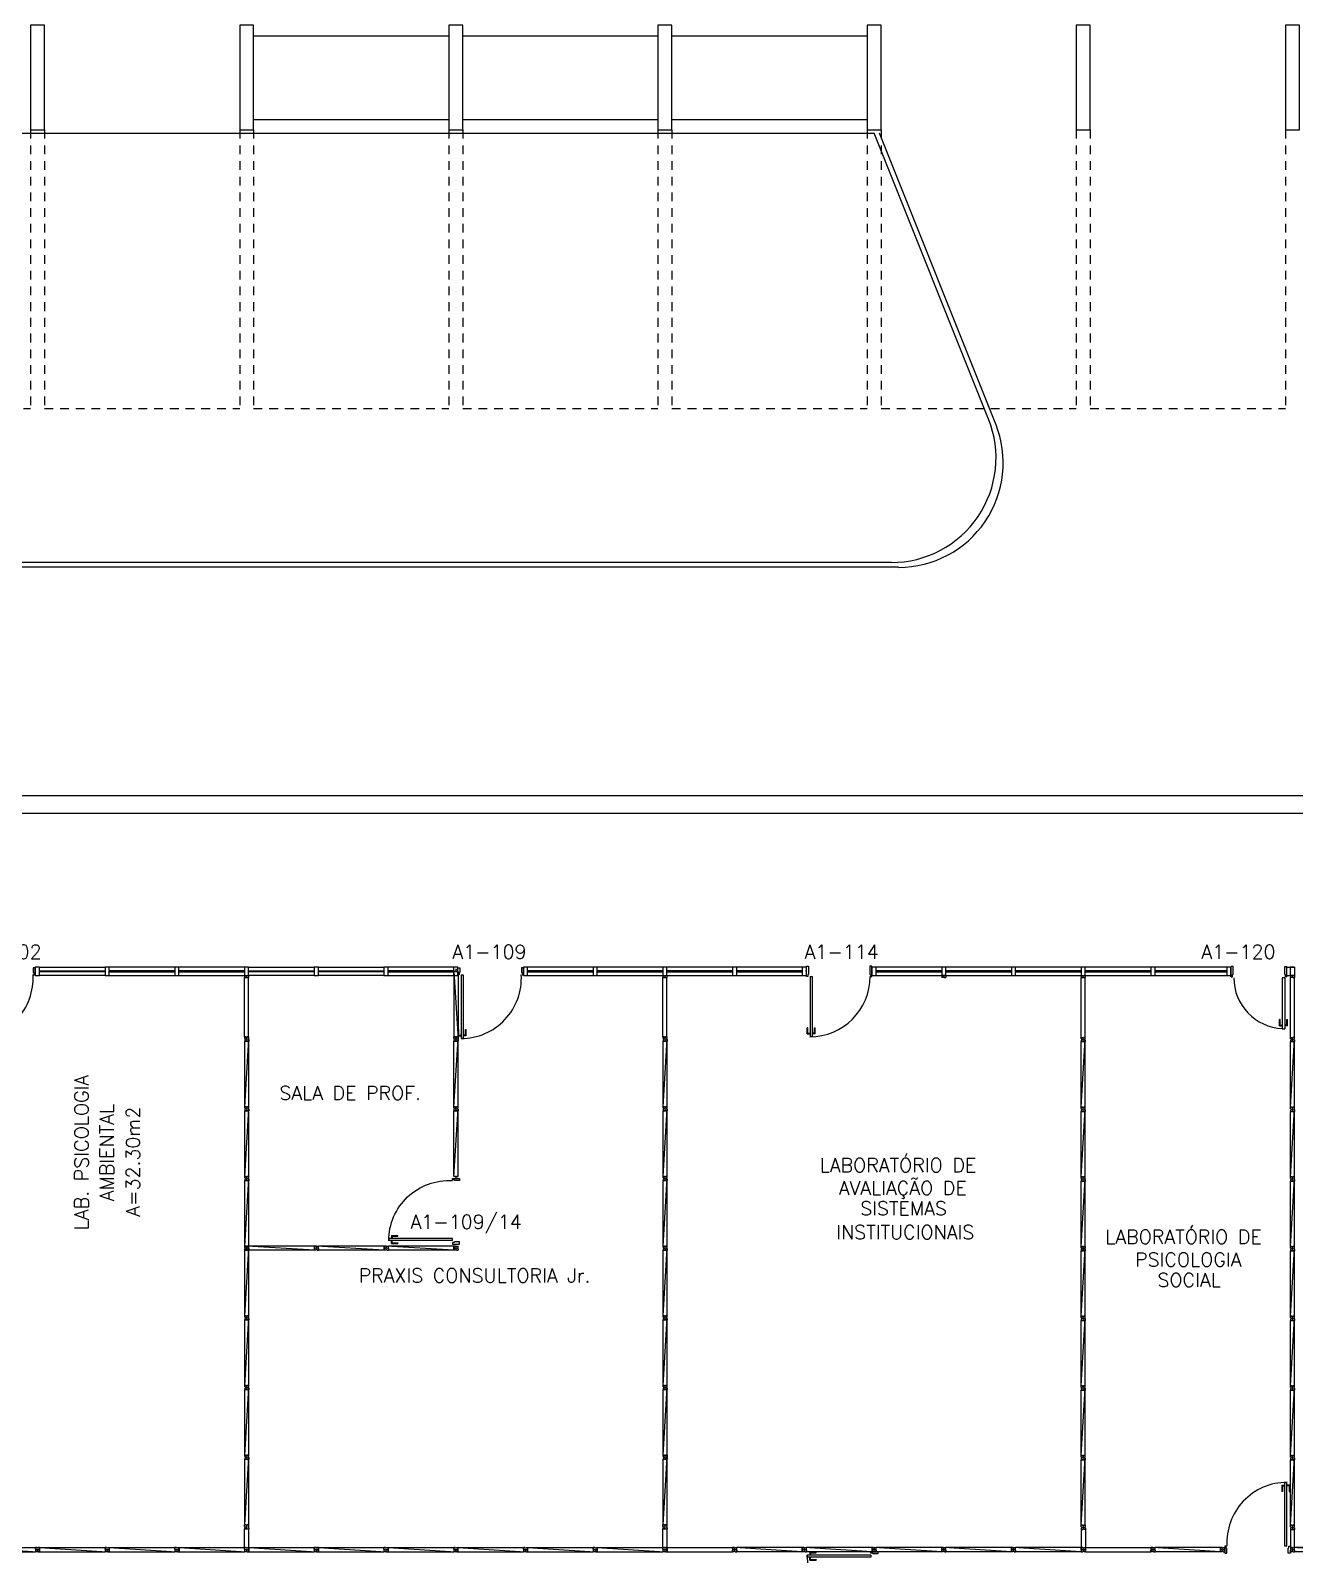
# Model space of a CAD drawing. Header units: millimetres. Extents: x 2641 to 2879, y 1208 to 1302.
# Drawn here: x 2755.93 to 2774.06, y 1228.46 to 1250.32 of the extents above; entities that cross this region are included whole.
import ezdxf
from ezdxf.enums import TextEntityAlignment as Align

# ---------------------------------------------------------------- set-up
doc = ezdxf.new("R2010")
doc.units = ezdxf.units.MM
doc.linetypes.add('HIDDEN2', pattern=[0.1875, 0.125, -0.0625])
for name, color, linetype in [('AREA', 2, 'Continuous'), ('BANC', 2, 'Continuous'), ('DIV', 2, 'Continuous'), ('ESTR', 3, 'Continuous'), ('PISO', 1, 'Continuous'), ('PROJ', 1, 'HIDDEN2'), ('TEXTO', 2, 'Continuous'), ('TEXTO-ENDEREÇO', 2, 'Continuous')]:
    doc.layers.add(name, color=color, linetype=linetype)
doc.styles.add('UNB-100', font='simplex.shx', dxfattribs={"height": 0.2})
doc.styles.add('UNB-100-1', font='simplex.shx', dxfattribs={"height": 0.2})

# ---------------------------------------------------------------- blocks, each defined once
blk = doc.blocks.new('PILAR-SLS')
blk.add_lwpolyline([(0.003, -44.497), (0.203, -44.497), (0.203, -42.997), (0.003, -42.997)], close=True)
blk = doc.blocks.new('DIVMT-SLS')
for p, q in [((-0.03, 0.03), (-0.03, 0.006)), ((-0.008, 0.03), (-0.03, 0.03)), ((-0.0185, 0.006), (-0.03, 0.006)), ((-0.0185, -0.006), (-0.0185, 0.006)), ((-0.008, 0.03), (-0.008, 0.02)), ((-0.008, 0.02), (0.008, 0.02)), ((-0.0051, 0), (0.0051, 0)), ((0.0051, 0), (-0.0051, 0)), ((-0.0051, 0), (0.0051, 0)), ((0.97, -0.03), (0, 0.03)), ((0, -0.0051), (0, 0.0051)), ((0, 0.0051), (0, -0.0051)), ((0.008, 0.03), (0.008, 0.02)), ((0.008, 0.03), (0.03, 0.03)), ((0.0205, 0.006), (0.03, 0.006)), ((0.0205, -0.006), (0.0205, 0.006)), ((0.0205, 0.006), (0.0205, -0.006)), ((0.0205, 0.006), (0.03, 0.006)), ((0.97, 0.03), (0.03, 0.03)), ((0.03, 0.006), (0.03, 0.03)), ((0.03, -0.03), (0.03, 0.03)), ((0.03, -0.005), (0.03, 0.005)), ((0.97, 0.03), (0.97, 0.009)), ((0.97, 0.009), (0.97, 0.027)), ((0.9795, 0.006), (0.97, 0.006)), ((0.97, -0.005), (0.97, 0.005)), ((0.9795, 0.006), (0.9795, -0.006)), ((1.0051, 0), (0.9949, 0)), ((1, 0.0051), (1, -0.0051)), ((-0.0185, -0.006), (-0.03, -0.006)), ((-0.03, -0.03), (-0.03, -0.006)), ((-0.008, -0.03), (-0.03, -0.03)), ((-0.008, -0.03), (-0.008, -0.02)), ((-0.008, -0.02), (0.008, -0.02)), ((0.008, -0.03), (0.008, -0.02)), ((0.008, -0.03), (0.03, -0.03)), ((0.0205, -0.006), (0.03, -0.006)), ((0.0205, -0.006), (0.03, -0.006)), ((0.03, -0.006), (0.03, -0.03)), ((0.97, -0.03), (0.03, -0.03)), ((0.9795, -0.006), (0.97, -0.006)), ((0.97, -0.009), (0.97, -0.027))]:
    blk.add_line(p, q)
blk = doc.blocks.new('MTINI-SLS')
for p, q in [((-0.005, 0), (0.005, 0)), ((0, 0.001), (0, 0.02)), ((0.008, 0.02), (0, 0.02)), ((0, -0.005), (0, 0.005)), ((0, -0.02), (0, 0.001)), ((0.008, 0.03), (0.03, 0.03)), ((0.008, 0.03), (0.008, 0.02)), ((0.02, 0.006), (0.02, -0.006)), ((0.02, 0.006), (0.03, 0.006)), ((0.02, -0.004), (0.02, 0.004)), ((0.023, 0.006), (0.03, 0.006)), ((0.03, 0.006), (0.03, 0.03)), ((0, -0.02), (0.008, -0.02)), ((0.008, -0.03), (0.008, -0.02)), ((0.008, -0.03), (0.03, -0.03)), ((0.02, -0.006), (0.03, -0.006)), ((0.023, -0.006), (0.03, -0.006)), ((0.03, -0.006), (0.03, -0.03))]:
    blk.add_line(p, q)
blk = doc.blocks.new('PDV2D-SLS')
at = {"layer": 'DIV'}
for p, q in [((0.03, 0.05), (0.06, 0.05)), ((0.03, 0.035), (0.03, 0.05)), ((0.03, -0.035), (0.03, 0.035)), ((0.06, 0.05), (0.06, -0.02)), ((0.941, 0.05), (0.941, -0.02)), ((0.971, 0.05), (0.941, 0.05)), ((0.971, 0.035), (0.971, 0.05)), ((0.971, -0.035), (0.971, 0.035)), ((0.03, -0.05), (0.03, -0.035)), ((0.05, -0.05), (0.03, -0.05)), ((0.05, -0.02), (0.06, -0.02)), ((0.05, -0.02), (0.05, -0.05)), ((0.079, -0.05), (0.109, -0.05)), ((0.079, -0.05), (0.079, -0.965)), ((0.109, -0.05), (0.109, -0.965)), ((0.951, -0.02), (0.941, -0.02)), ((0.951, -0.02), (0.951, -0.05)), ((0.951, -0.05), (0.971, -0.05)), ((0.971, -0.05), (0.971, -0.035)), ((0.036, -0.925), (0.036, -0.835)), ((0.046, -0.835), (0.036, -0.835)), ((0.046, -0.915), (0.046, -0.835)), ((0.141, -0.915), (0.141, -0.835)), ((0.141, -0.835), (0.151, -0.835)), ((0.151, -0.925), (0.151, -0.835)), ((0.036, -0.925), (0.076, -0.925)), ((0.046, -0.915), (0.076, -0.915)), ((0.109, -0.965), (0.079, -0.965)), ((0.141, -0.915), (0.111, -0.915)), ((0.151, -0.925), (0.111, -0.925))]:
    blk.add_line(p, q, dxfattribs=at)
blk.add_arc((0.076, -0.1), 0.865, 270, 3.3214, dxfattribs=at)
blk = doc.blocks.new('MTT-SLS')
for p, q in [((-0.008, 0.03), (-0.03, 0.03)), ((-0.03, 0.03), (-0.03, 0.006)), ((-0.0185, 0.006), (-0.03, 0.006)), ((-0.0185, -0.006), (-0.0185, 0.006)), ((-0.008, 0.03), (-0.008, 0.02)), ((-0.008, 0.02), (0.008, 0.02)), ((-0.0051, 0), (0.0051, 0)), ((0, -0.0051), (0, 0.0051)), ((0.008, 0.03), (0.03, 0.03)), ((0.008, 0.03), (0.008, 0.02)), ((0.0205, -0.006), (0.0205, 0.006)), ((0.0205, 0.006), (0.03, 0.006)), ((0.03, 0.006), (0.03, 0.03)), ((-0.03, -0.03), (-0.03, -0.006)), ((-0.0185, -0.006), (-0.03, -0.006)), ((-0.008, -0.03), (-0.03, -0.03)), ((-0.008, -0.02), (0.008, -0.02)), ((-0.008, -0.03), (-0.008, -0.02)), ((0.008, -0.03), (0.008, -0.02)), ((0.008, -0.03), (0.03, -0.03)), ((0.0205, -0.006), (0.03, -0.006)), ((0.03, -0.006), (0.03, -0.03))]:
    blk.add_line(p, q)
blk = doc.blocks.new('DIV-SLS')
for p, q in [((-0.0051, 0), (0.0051, 0)), ((0, -0.0051), (0, 0.0051)), ((0.0205, 0.006), (0.03, 0.006)), ((0.0205, -0.006), (0.0205, 0.006)), ((0.03, 0.03), (0.97, 0.03)), ((0.03, 0.03), (0.03, -0.03)), ((0.03, 0.009), (0.03, 0.027)), ((0.03, 0.005), (0.03, -0.005)), ((0.97, 0.03), (0.97, -0.03)), ((0.9795, 0.006), (0.97, 0.006)), ((0.97, 0.005), (0.97, -0.005)), ((0.9795, -0.006), (0.9795, 0.006)), ((1.0051, 0), (0.9949, 0)), ((0.9949, 0), (1.0051, 0)), ((1, -0.0051), (1, 0.0051)), ((0.0205, -0.006), (0.03, -0.006)), ((0.03, -0.03), (0.03, -0.009)), ((0.03, -0.009), (0.03, -0.027)), ((0.03, -0.03), (0.97, -0.03)), ((0.9795, -0.006), (0.97, -0.006))]:
    blk.add_line(p, q)
blk = doc.blocks.new('PDV1D-SLS')
at = {"layer": 'DIV'}
for p, q in [((0, 0), (-0.012, 0)), ((0, 0.06), (0, 0.075)), ((0, 0.075), (0.03, 0.075)), ((0, -0.06), (0, 0.06)), ((0.03, 0.075), (0.03, -0.045)), ((0.91, 0.075), (0.91, -0.045)), ((0.94, 0.075), (0.91, 0.075)), ((0.94, 0.06), (0.94, 0.075)), ((0.94, -0.06), (0.94, 0.06)), ((0, -0.075), (0, -0.06)), ((0.02, -0.075), (0, -0.075)), ((0.02, -0.045), (0.03, -0.045)), ((0.02, -0.045), (0.02, -0.075)), ((0.052, -0.075), (0.052, -0.94)), ((0.052, -0.075), (0.082, -0.075)), ((0.082, -0.075), (0.082, -0.94)), ((0.92, -0.045), (0.91, -0.045)), ((0.92, -0.045), (0.92, -0.075)), ((0.92, -0.075), (0.94, -0.075)), ((0.94, -0.075), (0.94, -0.06)), ((0.019, -0.81), (0.009, -0.81)), ((0.009, -0.9), (0.009, -0.81)), ((0.019, -0.89), (0.019, -0.81)), ((0.114, -0.81), (0.124, -0.81)), ((0.114, -0.89), (0.114, -0.81)), ((0.124, -0.9), (0.124, -0.81)), ((0.009, -0.9), (0.049, -0.9)), ((0.019, -0.89), (0.049, -0.89)), ((0.082, -0.94), (0.052, -0.94)), ((0.114, -0.89), (0.084, -0.89)), ((0.124, -0.9), (0.084, -0.9))]:
    blk.add_line(p, q, dxfattribs=at)
blk.add_arc((0.048, -0.075), 0.865, 270, 0, dxfattribs=at)
blk = doc.blocks.new('A$C176C1979')
at = {"layer": 'DIV'}
for p, q in [((0, 0.038), (0, 0.06)), ((0.024, 0.06), (0, 0.06)), ((0, 0.038), (0.01, 0.038)), ((0, 0.022), (0, 0)), ((0, 0.022), (0.01, 0.022)), ((0, 0), (0.024, 0)), ((0.01, 0.022), (0.01, 0.038)), ((0.024, 0.051), (0.024, 0.06)), ((0.024, 0.051), (0.024, 0.06)), ((0.024, 0.051), (0.036, 0.051)), ((0.036, 0.051), (0.024, 0.051)), ((0.036, 0.012), (0.024, 0.012)), ((0.024, 0.012), (0.024, 0)), ((0.025, 0.03), (0.035, 0.03)), ((0.035, 0.03), (0.025, 0.03)), ((0.03, 0.025), (0.03, 0.035)), ((0.03, 0.035), (0.03, 0.025)), ((0.03, 0.025), (0.03, 0.035)), ((0.036, 0.051), (0.036, 0.06)), ((0.036, 0.051), (0.036, 0.06)), ((0.036, 0.06), (0.06, 0.06)), ((0.036, 0.012), (0.036, 0)), ((0.06, 0), (0.036, 0)), ((0.05, 0.022), (0.05, 0.038)), ((0.06, 0.038), (0.05, 0.038)), ((0.06, 0.022), (0.05, 0.022)), ((0.06, 0.038), (0.06, 0.06)), ((0.06, 0.022), (0.06, 0))]:
    blk.add_line(p, q, dxfattribs=at)
blk = doc.blocks.new('A$C48FB02A6')
at = {"layer": 'DIV'}
for p, q in [((0, 0.038), (0, 0.06)), ((0.024, 0.06), (0, 0.06)), ((0, 0.038), (0.01, 0.038)), ((0, 0.022), (0, 0)), ((0, 0.022), (0.01, 0.022)), ((0, 0), (0.024, 0)), ((0.01, 0.022), (0.01, 0.038)), ((0.024, 0.051), (0.024, 0.06)), ((0.024, 0.051), (0.024, 0.06)), ((0.024, 0.051), (0.036, 0.051)), ((0.036, 0.051), (0.024, 0.051)), ((0.036, 0.012), (0.024, 0.012)), ((0.024, 0.012), (0.024, 0)), ((0.025, 0.03), (0.035, 0.03)), ((0.035, 0.03), (0.025, 0.03)), ((0.03, 0.025), (0.03, 0.035)), ((0.03, 0.035), (0.03, 0.025)), ((0.03, 0.025), (0.03, 0.035)), ((0.036, 0.051), (0.036, 0.06)), ((0.036, 0.051), (0.036, 0.06)), ((0.036, 0.06), (0.06, 0.06)), ((0.036, 0.012), (0.036, 0)), ((0.06, 0), (0.036, 0)), ((0.05, 0.022), (0.05, 0.038)), ((0.06, 0.038), (0.05, 0.038)), ((0.06, 0.022), (0.05, 0.022)), ((0.06, 0.038), (0.06, 0.06)), ((0.06, 0.022), (0.06, 0))]:
    blk.add_line(p, q, dxfattribs=at)
blk = doc.blocks.new('PE80-SLS')
for p, q in [((0.075, 0), (-0.075, 0)), ((-0.075, -0.03), (-0.075, 0)), ((0.075, 0), (0.075, -0.02)), ((0.777, 0.01), (0.687, 0.01)), ((0.687, 0), (0.687, 0.01)), ((0.777, 0.01), (0.777, -0.03)), ((0.04, -0.03), (-0.075, -0.03)), ((0.075, -0.02), (0.04, -0.02)), ((0.04, -0.03), (0.04, -0.02)), ((0.085, -0.03), (0.817, -0.03)), ((0.085, -0.03), (0.085, -0.065)), ((0.085, -0.065), (0.817, -0.065)), ((0.767, 0), (0.687, 0)), ((0.767, -0.095), (0.687, -0.095)), ((0.687, -0.095), (0.687, -0.105)), ((0.777, -0.105), (0.687, -0.105)), ((0.767, 0), (0.767, -0.03)), ((0.767, -0.095), (0.767, -0.065)), ((0.777, -0.105), (0.777, -0.065)), ((0.817, -0.065), (0.817, -0.03)), ((0.04, -0.771), (-0.075, -0.771)), ((-0.075, -0.771), (-0.075, -0.801)), ((0.075, -0.801), (-0.075, -0.801)), ((0.075, -0.802), (-0.075, -0.802)), ((0.04, -0.771), (0.04, -0.781)), ((0.075, -0.781), (0.04, -0.781)), ((0.075, -0.801), (0.075, -0.781))]:
    blk.add_line(p, q)
blk.add_arc((0.085, -0.03), 0.731, 270, 357.3429)

msp = doc.modelspace()

# ---------------------------------------------------------------- linework, layer by layer
at = {"layer": 'BANC'}
for p, q in [((2870.149, 1239.34), (2654.133, 1239.34)), ((2870.149, 1239.09), (2654.133, 1239.09))]:
    msp.add_line(p, q, dxfattribs=at)
at = {"layer": 'DIV'}
for p, q in [((2756.002, 1236.885), (2756.002, 1236.766)), ((2756.062, 1236.885), (2756.002, 1236.885)), ((2756.002, 1236.885), (2756.002, 1236.766)), ((2756.062, 1236.885), (2756.002, 1236.885)), ((2756.002, 1236.765), (2756.062, 1236.765)), ((2756.002, 1236.765), (2756.062, 1236.765)), ((2756.002, 1236.765), (2756.062, 1236.765)), ((2756.002, 1236.765), (2756.062, 1236.765)), ((2756.002, 1236.765), (2756.062, 1236.765)), ((2756.002, 1236.765), (2756.062, 1236.765)), ((2756.062, 1236.765), (2756.062, 1236.885)), ((2756.062, 1236.765), (2756.062, 1236.885)), ((2756.062, 1236.885), (2757.001, 1236.885)), ((2756.062, 1236.831), (2757.001, 1236.831)), ((2757.002, 1236.819), (2756.062, 1236.819)), ((2757.002, 1236.765), (2756.062, 1236.765)), ((2757.002, 1236.885), (2757.002, 1236.766)), ((2757.062, 1236.885), (2757.002, 1236.885)), ((2757.002, 1236.885), (2757.002, 1236.766)), ((2757.062, 1236.885), (2757.002, 1236.885)), ((2757.002, 1236.765), (2757.062, 1236.765)), ((2757.002, 1236.765), (2757.062, 1236.765)), ((2757.002, 1236.765), (2757.062, 1236.765)), ((2758.002, 1236.885), (2757.062, 1236.885)), ((2757.062, 1236.765), (2757.062, 1236.885)), ((2757.062, 1236.765), (2757.062, 1236.885)), ((2758.002, 1236.831), (2757.062, 1236.831)), ((2757.062, 1236.819), (2758.002, 1236.819)), ((2757.062, 1236.765), (2758.002, 1236.765)), ((2758.002, 1236.885), (2758.002, 1236.766)), ((2758.062, 1236.885), (2758.002, 1236.885)), ((2758.002, 1236.885), (2758.002, 1236.766)), ((2758.062, 1236.885), (2758.002, 1236.885)), ((2758.002, 1236.765), (2758.062, 1236.765)), ((2758.002, 1236.765), (2758.062, 1236.765)), ((2758.002, 1236.765), (2758.062, 1236.765)), ((2759.002, 1236.885), (2758.062, 1236.885)), ((2758.062, 1236.765), (2758.062, 1236.885)), ((2758.062, 1236.765), (2758.062, 1236.885)), ((2759.002, 1236.831), (2758.062, 1236.831)), ((2758.062, 1236.819), (2759.002, 1236.819)), ((2758.062, 1236.765), (2759.002, 1236.765)), ((2759.002, 1236.885), (2759.002, 1236.766)), ((2759.062, 1236.885), (2759.002, 1236.885)), ((2759.002, 1236.885), (2759.002, 1236.766)), ((2759.062, 1236.885), (2759.002, 1236.885)), ((2759.002, 1236.765), (2759.062, 1236.765)), ((2759.002, 1236.765), (2759.062, 1236.765)), ((2759.002, 1236.765), (2759.062, 1236.765)), ((2759.002, 1236.735), (2759.062, 1236.735)), ((2759.002, 1235.882), (2759.002, 1236.735)), ((2759.062, 1236.765), (2759.062, 1236.885)), ((2759.062, 1236.765), (2759.062, 1236.885)), ((2759.062, 1236.885), (2760.002, 1236.885)), ((2759.062, 1236.831), (2760.002, 1236.831)), ((2760.002, 1236.819), (2759.062, 1236.819)), ((2760.002, 1236.765), (2759.062, 1236.765)), ((2759.062, 1235.882), (2759.062, 1236.735)), ((2760.002, 1236.885), (2760.002, 1236.766)), ((2760.062, 1236.885), (2760.002, 1236.885)), ((2760.002, 1236.885), (2760.002, 1236.766)), ((2760.062, 1236.885), (2760.002, 1236.885)), ((2760.002, 1236.765), (2760.062, 1236.765)), ((2760.002, 1236.765), (2760.062, 1236.765)), ((2760.002, 1236.765), (2760.062, 1236.765)), ((2760.002, 1236.765), (2760.062, 1236.765)), ((2760.002, 1236.765), (2760.062, 1236.765)), ((2760.002, 1236.765), (2760.062, 1236.765)), ((2760.062, 1236.765), (2760.062, 1236.885)), ((2760.062, 1236.765), (2760.062, 1236.885)), ((2760.062, 1236.885), (2761.001, 1236.885)), ((2760.062, 1236.831), (2761.001, 1236.831)), ((2761.002, 1236.819), (2760.062, 1236.819)), ((2761.002, 1236.765), (2760.062, 1236.765)), ((2761.002, 1236.885), (2761.002, 1236.766)), ((2761.062, 1236.885), (2761.002, 1236.885)), ((2761.002, 1236.885), (2761.002, 1236.766)), ((2761.062, 1236.885), (2761.002, 1236.885)), ((2761.002, 1236.765), (2761.062, 1236.765)), ((2761.002, 1236.765), (2761.062, 1236.765)), ((2761.002, 1236.765), (2761.062, 1236.765)), ((2762.002, 1236.885), (2761.062, 1236.885)), ((2761.062, 1236.765), (2761.062, 1236.885)), ((2761.062, 1236.765), (2761.062, 1236.885)), ((2762.002, 1236.831), (2761.062, 1236.831)), ((2761.062, 1236.819), (2762.002, 1236.819)), ((2761.062, 1236.765), (2762.002, 1236.765)), ((2762.002, 1236.885), (2762.002, 1236.766)), ((2762.062, 1236.885), (2762.002, 1236.885)), ((2762.002, 1236.885), (2762.002, 1236.766)), ((2762.062, 1236.885), (2762.002, 1236.885)), ((2762.002, 1236.765), (2762.062, 1236.765)), ((2762.002, 1236.765), (2762.062, 1236.765)), ((2762.002, 1236.765), (2762.062, 1236.765)), ((2762.062, 1236.765), (2762.062, 1236.885)), ((2762.062, 1236.765), (2762.062, 1236.885)), ((2763.002, 1236.885), (2763.002, 1236.766)), ((2763.062, 1236.885), (2763.002, 1236.885)), ((2763.002, 1236.885), (2763.002, 1236.766)), ((2763.062, 1236.885), (2763.002, 1236.885)), ((2763.002, 1236.765), (2763.062, 1236.765)), ((2763.002, 1236.765), (2763.062, 1236.765)), ((2763.002, 1236.765), (2763.062, 1236.765)), ((2764.002, 1236.885), (2763.062, 1236.885)), ((2763.062, 1236.765), (2763.062, 1236.885)), ((2763.062, 1236.765), (2763.062, 1236.885)), ((2764.002, 1236.831), (2763.062, 1236.831)), ((2763.062, 1236.819), (2764.002, 1236.819)), ((2763.062, 1236.765), (2764.002, 1236.765)), ((2764.002, 1236.885), (2764.002, 1236.766)), ((2764.062, 1236.885), (2764.002, 1236.885)), ((2764.002, 1236.885), (2764.002, 1236.766)), ((2764.062, 1236.885), (2764.002, 1236.885)), ((2764.002, 1236.765), (2764.062, 1236.765)), ((2764.002, 1236.765), (2764.062, 1236.765)), ((2764.002, 1236.765), (2764.062, 1236.765)), ((2765.002, 1236.885), (2764.062, 1236.885)), ((2764.062, 1236.765), (2764.062, 1236.885)), ((2764.062, 1236.765), (2764.062, 1236.885)), ((2765.002, 1236.831), (2764.062, 1236.831)), ((2764.062, 1236.819), (2765.002, 1236.819)), ((2764.062, 1236.765), (2765.002, 1236.765)), ((2765.002, 1236.885), (2765.002, 1236.766)), ((2765.062, 1236.885), (2765.002, 1236.885)), ((2765.002, 1236.885), (2765.002, 1236.766)), ((2765.062, 1236.885), (2765.002, 1236.885)), ((2765.002, 1236.765), (2765.062, 1236.765)), ((2765.002, 1236.765), (2765.062, 1236.765)), ((2765.002, 1236.765), (2765.062, 1236.765)), ((2765.002, 1236.735), (2765.062, 1236.735)), ((2765.002, 1235.882), (2765.002, 1236.735)), ((2765.026, 1236.745), (2765.026, 1236.735)), ((2765.038, 1236.745), (2765.026, 1236.745)), ((2765.027, 1236.735), (2765.037, 1236.735)), ((2765.038, 1236.745), (2765.038, 1236.735)), ((2766.002, 1236.885), (2765.062, 1236.885)), ((2765.062, 1236.765), (2765.062, 1236.885)), ((2765.062, 1236.765), (2765.062, 1236.885)), ((2766.002, 1236.831), (2765.062, 1236.831)), ((2765.062, 1236.819), (2766.002, 1236.819)), ((2765.062, 1236.765), (2766.002, 1236.765)), ((2765.062, 1235.882), (2765.062, 1236.735)), ((2766.002, 1236.885), (2766.002, 1236.766)), ((2766.062, 1236.885), (2766.002, 1236.885)), ((2766.002, 1236.885), (2766.002, 1236.766)), ((2766.062, 1236.885), (2766.002, 1236.885)), ((2766.002, 1236.765), (2766.062, 1236.765)), ((2766.002, 1236.765), (2766.062, 1236.765)), ((2766.002, 1236.765), (2766.062, 1236.765)), ((2767.002, 1236.885), (2766.062, 1236.885)), ((2766.062, 1236.765), (2766.062, 1236.885)), ((2766.062, 1236.765), (2766.062, 1236.885)), ((2767.002, 1236.831), (2766.062, 1236.831)), ((2766.062, 1236.819), (2767.002, 1236.819)), ((2766.062, 1236.765), (2767.002, 1236.765)), ((2767.002, 1236.885), (2767.002, 1236.766)), ((2767.062, 1236.885), (2767.002, 1236.885)), ((2767.002, 1236.885), (2767.002, 1236.766)), ((2767.062, 1236.885), (2767.002, 1236.885)), ((2767.002, 1236.765), (2767.062, 1236.765)), ((2767.002, 1236.765), (2767.062, 1236.765)), ((2767.002, 1236.765), (2767.062, 1236.765)), ((2767.062, 1236.765), (2767.062, 1236.885)), ((2767.062, 1236.765), (2767.062, 1236.885)), ((2768.002, 1236.885), (2768.002, 1236.766)), ((2768.062, 1236.885), (2768.002, 1236.885)), ((2768.002, 1236.885), (2768.002, 1236.766)), ((2768.062, 1236.885), (2768.002, 1236.885)), ((2768.002, 1236.765), (2768.062, 1236.765)), ((2768.002, 1236.765), (2768.062, 1236.765)), ((2768.002, 1236.765), (2768.062, 1236.765)), ((2769.002, 1236.885), (2768.062, 1236.885)), ((2768.062, 1236.765), (2768.062, 1236.885)), ((2768.062, 1236.765), (2768.062, 1236.885)), ((2769.002, 1236.831), (2768.062, 1236.831)), ((2768.062, 1236.819), (2769.002, 1236.819)), ((2768.062, 1236.765), (2769.002, 1236.765)), ((2769.054, 1236.765), (2768.994, 1236.765)), ((2769.054, 1236.765), (2768.994, 1236.765)), ((2769.054, 1236.765), (2768.994, 1236.765)), ((2769.002, 1236.885), (2769.002, 1236.766)), ((2769.062, 1236.885), (2769.002, 1236.885)), ((2769.002, 1236.885), (2769.002, 1236.766)), ((2769.062, 1236.885), (2769.002, 1236.885)), ((2769.002, 1236.765), (2769.062, 1236.765)), ((2769.002, 1236.765), (2769.062, 1236.765)), ((2769.002, 1236.765), (2769.062, 1236.765)), ((2769.002, 1236.765), (2769.062, 1236.765)), ((2769.002, 1236.765), (2769.062, 1236.765)), ((2769.002, 1236.765), (2769.062, 1236.765)), ((2770.002, 1236.885), (2769.062, 1236.885)), ((2769.062, 1236.765), (2769.062, 1236.885)), ((2769.062, 1236.765), (2769.062, 1236.885)), ((2770.002, 1236.831), (2769.062, 1236.831)), ((2769.062, 1236.819), (2770.002, 1236.819)), ((2769.062, 1236.765), (2770.002, 1236.765)), ((2770.002, 1236.885), (2770.002, 1236.766)), ((2770.062, 1236.885), (2770.002, 1236.885)), ((2770.002, 1236.885), (2770.002, 1236.766)), ((2770.062, 1236.885), (2770.002, 1236.885)), ((2770.002, 1236.765), (2770.062, 1236.765)), ((2770.002, 1236.765), (2770.062, 1236.765)), ((2770.002, 1236.765), (2770.062, 1236.765)), ((2771.002, 1236.885), (2770.062, 1236.885)), ((2770.062, 1236.765), (2770.062, 1236.885)), ((2770.062, 1236.765), (2770.062, 1236.885)), ((2771.002, 1236.831), (2770.062, 1236.831)), ((2770.062, 1236.819), (2771.002, 1236.819)), ((2770.062, 1236.765), (2771.002, 1236.765)), ((2771.002, 1236.885), (2771.002, 1236.766)), ((2771.062, 1236.885), (2771.002, 1236.885)), ((2771.002, 1236.885), (2771.002, 1236.766)), ((2771.062, 1236.885), (2771.002, 1236.885)), ((2771.002, 1236.765), (2771.062, 1236.765)), ((2771.002, 1236.765), (2771.062, 1236.765)), ((2771.002, 1236.765), (2771.062, 1236.765)), ((2771.002, 1236.735), (2771.062, 1236.735)), ((2771.002, 1235.875), (2771.002, 1236.735)), ((2771.038, 1236.745), (2771.026, 1236.745)), ((2771.026, 1236.745), (2771.026, 1236.735)), ((2771.027, 1236.735), (2771.037, 1236.735)), ((2771.038, 1236.745), (2771.038, 1236.735)), ((2772.002, 1236.885), (2771.062, 1236.885)), ((2771.062, 1236.765), (2771.062, 1236.885)), ((2771.062, 1236.765), (2771.062, 1236.885)), ((2772.002, 1236.831), (2771.062, 1236.831)), ((2771.062, 1236.819), (2772.002, 1236.819)), ((2771.062, 1236.765), (2772.002, 1236.765)), ((2771.062, 1235.875), (2771.062, 1236.735)), ((2772.002, 1236.885), (2772.002, 1236.766)), ((2772.062, 1236.885), (2772.002, 1236.885)), ((2772.002, 1236.885), (2772.002, 1236.766)), ((2772.062, 1236.885), (2772.002, 1236.885)), ((2772.002, 1236.765), (2772.062, 1236.765)), ((2772.002, 1236.765), (2772.062, 1236.765)), ((2772.002, 1236.765), (2772.062, 1236.765)), ((2773.092, 1236.885), (2772.062, 1236.885)), ((2772.062, 1236.765), (2772.062, 1236.885)), ((2772.062, 1236.765), (2772.062, 1236.885)), ((2773.092, 1236.831), (2772.062, 1236.831)), ((2772.062, 1236.819), (2773.092, 1236.819)), ((2772.062, 1236.765), (2773.092, 1236.765)), ((2773.092, 1236.885), (2773.092, 1236.766)), ((2773.152, 1236.885), (2773.092, 1236.885)), ((2773.092, 1236.885), (2773.092, 1236.766)), ((2773.152, 1236.885), (2773.092, 1236.885)), ((2773.092, 1236.765), (2773.152, 1236.765)), ((2773.092, 1236.765), (2773.152, 1236.765)), ((2773.092, 1236.765), (2773.152, 1236.765)), ((2773.152, 1236.765), (2773.152, 1236.885)), ((2773.152, 1236.765), (2773.152, 1236.885)), ((2773.953, 1236.885), (2774.054, 1236.885)), ((2773.953, 1236.765), (2774.062, 1236.765)), ((2773.994, 1236.885), (2774.054, 1236.885)), ((2774.054, 1236.765), (2773.994, 1236.765)), ((2774.054, 1236.765), (2773.994, 1236.765)), ((2774.054, 1236.765), (2773.994, 1236.765)), ((2774.002, 1236.885), (2774.002, 1236.766)), ((2774.062, 1236.885), (2774.002, 1236.885)), ((2774.002, 1236.885), (2774.002, 1236.766)), ((2774.062, 1236.885), (2774.002, 1236.885)), ((2774.002, 1236.765), (2774.062, 1236.765)), ((2774.002, 1236.765), (2774.062, 1236.765)), ((2774.003, 1235.875), (2774.003, 1236.735)), ((2774.062, 1236.885), (2774.062, 1236.766)), ((2774.063, 1235.875), (2774.063, 1236.735)), ((2759.002, 1235.882), (2759.062, 1235.882)), ((2759.023, 1235.882), (2759.005, 1235.882)), ((2759.026, 1235.872), (2759.026, 1235.882)), ((2759.038, 1235.872), (2759.026, 1235.872)), ((2759.027, 1235.882), (2759.037, 1235.882)), ((2759.037, 1235.852), (2759.027, 1235.852)), ((2759.032, 1235.847), (2759.032, 1235.857)), ((2759.038, 1235.872), (2759.038, 1235.882)), ((2759.041, 1235.882), (2759.059, 1235.882)), ((2759.062, 1235.882), (2759.041, 1235.882)), ((2765.002, 1235.882), (2765.062, 1235.882)), ((2765.023, 1235.882), (2765.005, 1235.882)), ((2765.026, 1235.872), (2765.026, 1235.882)), ((2765.038, 1235.872), (2765.026, 1235.872)), ((2765.027, 1235.882), (2765.037, 1235.882)), ((2765.037, 1235.852), (2765.027, 1235.852)), ((2765.032, 1235.847), (2765.032, 1235.857)), ((2765.038, 1235.872), (2765.038, 1235.882)), ((2765.041, 1235.882), (2765.059, 1235.882)), ((2765.062, 1235.882), (2765.041, 1235.882)), ((2771.002, 1232.851), (2771.002, 1232.875)), ((2771.024, 1232.875), (2771.002, 1232.875)), ((2771.012, 1232.851), (2771.002, 1232.851)), ((2771.012, 1232.851), (2771.002, 1232.851)), ((2771.002, 1232.839), (2771.002, 1232.815)), ((2771.012, 1232.839), (2771.002, 1232.839)), ((2771.012, 1232.839), (2771.002, 1232.839)), ((2771.024, 1232.815), (2771.002, 1232.815)), ((2771.012, 1232.851), (2771.012, 1232.839)), ((2771.012, 1232.839), (2771.012, 1232.851)), ((2771.024, 1232.875), (2771.024, 1232.865)), ((2771.04, 1232.865), (2771.024, 1232.865)), ((2771.024, 1232.815), (2771.024, 1232.825)), ((2771.04, 1232.825), (2771.024, 1232.825)), ((2771.037, 1232.845), (2771.027, 1232.845)), ((2771.027, 1232.845), (2771.037, 1232.845)), ((2771.037, 1232.845), (2771.027, 1232.845)), ((2771.032, 1232.85), (2771.032, 1232.84)), ((2771.032, 1232.84), (2771.032, 1232.85)), ((2771.04, 1232.875), (2771.04, 1232.865)), ((2771.04, 1232.875), (2771.062, 1232.875)), ((2771.04, 1232.815), (2771.04, 1232.825)), ((2771.04, 1232.815), (2771.062, 1232.815)), ((2771.051, 1232.851), (2771.062, 1232.851)), ((2771.051, 1232.851), (2771.051, 1232.839)), ((2771.051, 1232.839), (2771.062, 1232.839)), ((2771.062, 1232.875), (2771.062, 1232.851)), ((2771.062, 1232.815), (2771.062, 1232.839)), ((2765.03, 1229.852), (2765.041, 1229.852)), ((2765.036, 1229.847), (2765.036, 1229.857)), ((2765.056, 1229.858), (2765.066, 1229.858)), ((2765.056, 1229.846), (2765.056, 1229.858)), ((2765.056, 1229.846), (2765.066, 1229.846)), ((2765.066, 1229.882), (2765.066, 1229.822)), ((2765.066, 1229.861), (2765.066, 1229.879)), ((2765.066, 1229.857), (2765.066, 1229.847)), ((2765.066, 1229.822), (2765.066, 1229.843)), ((2765.066, 1229.843), (2765.066, 1229.825)), ((2759.003, 1228.882), (2759.027, 1228.882)), ((2759.003, 1228.86), (2759.003, 1228.882)), ((2759.003, 1228.86), (2759.013, 1228.86)), ((2759.003, 1228.844), (2759.003, 1228.822)), ((2759.003, 1228.844), (2759.013, 1228.844)), ((2759.003, 1228.555), (2759.003, 1228.822)), ((2759.003, 1228.822), (2759.063, 1228.822)), ((2759.027, 1228.822), (2759.003, 1228.822)), ((2759.013, 1228.86), (2759.013, 1228.844)), ((2759.027, 1228.87), (2759.027, 1228.882)), ((2759.027, 1228.87), (2759.039, 1228.87)), ((2759.027, 1228.831), (2759.027, 1228.822)), ((2759.039, 1228.831), (2759.027, 1228.831)), ((2759.027, 1228.831), (2759.027, 1228.822)), ((2759.027, 1228.831), (2759.039, 1228.831)), ((2759.038, 1228.852), (2759.028, 1228.852)), ((2759.028, 1228.852), (2759.038, 1228.852)), ((2759.028, 1228.822), (2759.038, 1228.822)), ((2759.033, 1228.857), (2759.033, 1228.847)), ((2759.033, 1228.847), (2759.033, 1228.857)), ((2759.033, 1228.857), (2759.033, 1228.847)), ((2759.063, 1228.882), (2759.039, 1228.882)), ((2759.039, 1228.87), (2759.039, 1228.882)), ((2759.039, 1228.831), (2759.039, 1228.822)), ((2759.039, 1228.831), (2759.039, 1228.822)), ((2759.039, 1228.822), (2759.063, 1228.822)), ((2759.053, 1228.86), (2759.053, 1228.844)), ((2759.063, 1228.86), (2759.053, 1228.86)), ((2759.063, 1228.844), (2759.053, 1228.844)), ((2759.063, 1228.86), (2759.063, 1228.882)), ((2759.063, 1228.844), (2759.063, 1228.822)), ((2759.063, 1228.555), (2759.063, 1228.822)), ((2765.003, 1228.882), (2765.027, 1228.882)), ((2765.003, 1228.86), (2765.003, 1228.882)), ((2765.003, 1228.86), (2765.013, 1228.86)), ((2765.003, 1228.844), (2765.003, 1228.822)), ((2765.003, 1228.844), (2765.013, 1228.844)), ((2765.003, 1228.555), (2765.003, 1228.822)), ((2765.003, 1228.822), (2765.063, 1228.822)), ((2765.027, 1228.822), (2765.003, 1228.822)), ((2765.013, 1228.86), (2765.013, 1228.844)), ((2765.027, 1228.87), (2765.027, 1228.882)), ((2765.027, 1228.87), (2765.039, 1228.87)), ((2765.027, 1228.831), (2765.027, 1228.822)), ((2765.039, 1228.831), (2765.027, 1228.831)), ((2765.027, 1228.831), (2765.027, 1228.822)), ((2765.027, 1228.831), (2765.039, 1228.831)), ((2765.038, 1228.852), (2765.028, 1228.852)), ((2765.028, 1228.852), (2765.038, 1228.852)), ((2765.028, 1228.822), (2765.038, 1228.822)), ((2765.033, 1228.857), (2765.033, 1228.847)), ((2765.033, 1228.847), (2765.033, 1228.857)), ((2765.033, 1228.857), (2765.033, 1228.847)), ((2765.063, 1228.882), (2765.039, 1228.882)), ((2765.039, 1228.87), (2765.039, 1228.882)), ((2765.039, 1228.831), (2765.039, 1228.822)), ((2765.039, 1228.831), (2765.039, 1228.822)), ((2765.039, 1228.822), (2765.063, 1228.822)), ((2765.053, 1228.86), (2765.053, 1228.844)), ((2765.063, 1228.86), (2765.053, 1228.86)), ((2765.063, 1228.844), (2765.053, 1228.844)), ((2765.063, 1228.86), (2765.063, 1228.882)), ((2765.063, 1228.844), (2765.063, 1228.822)), ((2765.063, 1228.555), (2765.063, 1228.822)), ((2771.003, 1228.815), (2771.003, 1228.555)), ((2771.063, 1228.815), (2771.063, 1228.555)), ((2774.003, 1228.815), (2774.003, 1228.555)), ((2774.003, 1228.815), (2774.063, 1228.815)), ((2774.063, 1228.555), (2774.063, 1228.815)), ((2756.003, 1228.555), (2756.063, 1228.555)), ((2756.024, 1228.555), (2756.006, 1228.555)), ((2756.027, 1228.546), (2756.027, 1228.555)), ((2756.039, 1228.546), (2756.027, 1228.546)), ((2756.028, 1228.555), (2756.038, 1228.555)), ((2756.038, 1228.525), (2756.028, 1228.525)), ((2756.033, 1228.52), (2756.033, 1228.531)), ((2756.039, 1228.546), (2756.039, 1228.555)), ((2756.042, 1228.555), (2756.06, 1228.555)), ((2756.063, 1228.555), (2756.042, 1228.555)), ((2760.003, 1228.555), (2760.063, 1228.555)), ((2760.024, 1228.555), (2760.006, 1228.555)), ((2760.027, 1228.546), (2760.027, 1228.555)), ((2760.039, 1228.546), (2760.027, 1228.546)), ((2760.028, 1228.555), (2760.038, 1228.555)), ((2760.038, 1228.525), (2760.028, 1228.525)), ((2760.033, 1228.52), (2760.033, 1228.531)), ((2760.039, 1228.546), (2760.039, 1228.555)), ((2760.042, 1228.555), (2760.06, 1228.555)), ((2760.063, 1228.555), (2760.042, 1228.555)), ((2765.003, 1228.555), (2765.063, 1228.555)), ((2765.024, 1228.555), (2765.006, 1228.555)), ((2765.027, 1228.546), (2765.027, 1228.555)), ((2765.039, 1228.546), (2765.027, 1228.546)), ((2765.028, 1228.555), (2765.038, 1228.555)), ((2765.038, 1228.525), (2765.028, 1228.525)), ((2765.033, 1228.52), (2765.033, 1228.531)), ((2765.039, 1228.546), (2765.039, 1228.555)), ((2765.042, 1228.555), (2765.06, 1228.555)), ((2765.063, 1228.555), (2765.042, 1228.555))]:
    msp.add_line(p, q, dxfattribs=at)
at = {"layer": 'PISO'}
for p, q in [((2759.133, 1250.249), (2761.933, 1250.249)), ((2762.133, 1250.249), (2764.933, 1250.249)), ((2765.133, 1250.249), (2767.933, 1250.249)), ((2759.133, 1249.049), (2761.933, 1249.049)), ((2762.133, 1249.049), (2764.933, 1249.049)), ((2765.133, 1249.049), (2767.933, 1249.049)), ((2747.062, 1248.849), (2768.034, 1248.849)), ((2758.933, 1248.899), (2758.933, 1248.849)), ((2769.674, 1244.747), (2768.034, 1248.849)), ((2769.777, 1244.677), (2768.11, 1248.849)), ((2768.384, 1242.621), (2748.492, 1242.621)), ((2768.281, 1242.691), (2748.562, 1242.691))]:
    msp.add_line(p, q, dxfattribs=at)
for centre in [(2768.281, 1244.191), (2768.384, 1244.121)]:
    msp.add_ellipse(centre, major_axis=(-1.061, 1.061), ratio=1, start_param=2.356194, end_param=4.307267, dxfattribs=at)
at = {"layer": 'PROJ'}
for p, q in [((2755.933, 1248.899), (2755.933, 1244.899)), ((2756.133, 1248.899), (2756.133, 1244.899)), ((2758.933, 1248.899), (2758.933, 1244.899)), ((2759.133, 1248.899), (2759.133, 1244.899)), ((2761.933, 1248.899), (2761.933, 1244.899)), ((2762.133, 1248.899), (2762.133, 1244.899)), ((2764.933, 1248.899), (2764.933, 1244.899)), ((2765.133, 1248.899), (2765.133, 1244.899)), ((2767.933, 1248.899), (2767.933, 1244.899)), ((2768.133, 1248.899), (2768.133, 1244.899)), ((2770.933, 1248.899), (2770.933, 1244.899)), ((2771.133, 1248.899), (2771.133, 1244.899)), ((2773.933, 1248.899), (2773.933, 1244.899)), ((2753.133, 1244.899), (2755.933, 1244.899)), ((2756.133, 1244.899), (2758.933, 1244.899)), ((2759.133, 1244.899), (2761.933, 1244.899)), ((2762.133, 1244.899), (2764.933, 1244.899)), ((2765.133, 1244.899), (2767.933, 1244.899)), ((2768.133, 1244.899), (2770.933, 1244.899)), ((2771.133, 1244.899), (2773.933, 1244.899))]:
    msp.add_line(p, q, dxfattribs=at)

# ---------------------------------------------------------------- block references
at = {"layer": 'DIV'}
for name, p in [('PDV1D-SLS', (2767.062, 1236.825)), ('PDV2D-SLS', (2755.03, 1236.826)), ('PDV2D-SLS', (2762.032, 1236.825)), ('DIVMT-SLS', (2759.036, 1232.852)), ('DIVMT-SLS', (2760.036, 1232.852)), ('DIVMT-SLS', (2761.036, 1232.852)), ('MTT-SLS', (2762.036, 1232.852)), ('A$C48FB02A6', (2771.003, 1228.815)), ('A$C176C1979', (2774.003, 1228.815)), ('DIV-SLS', (2765.033, 1228.525)), ('DIVMT-SLS', (2766.033, 1228.525)), ('DIVMT-SLS', (2767.033, 1228.525)), ('DIVMT-SLS', (2768.033, 1228.525)), ('DIVMT-SLS', (2769.033, 1228.525)), ('DIVMT-SLS', (2770.033, 1228.525)), ('A$C48FB02A6', (2771.003, 1228.495)), ('DIV-SLS', (2771.033, 1228.525)), ('DIVMT-SLS', (2772.033, 1228.525)), ('MTT-SLS', (2773.033, 1228.525)), ('DIVMT-SLS', (2774.033, 1228.525))]:
    msp.add_blockref(name, p, dxfattribs=at)
for name, p, rotation in [('PE80-SLS', (2773.953, 1236.818), 270), ('MTINI-SLS', (2759.032, 1236.765), 270), ('MTINI-SLS', (2765.032, 1236.765), 270), ('MTINI-SLS', (2769.032, 1236.765), 270), ('MTINI-SLS', (2771.032, 1236.765), 270), ('MTINI-SLS', (2774.033, 1236.765), 270), ('DIVMT-SLS', (2759.036, 1235.852), 270), ('DIVMT-SLS', (2762.036, 1235.852), 270), ('DIVMT-SLS', (2765.036, 1235.852), 270), ('DIVMT-SLS', (2771.032, 1235.845), 270), ('DIVMT-SLS', (2774.033, 1235.845), 270), ('DIVMT-SLS', (2759.036, 1234.852), 270), ('DIVMT-SLS', (2762.036, 1234.852), 270), ('DIVMT-SLS', (2765.036, 1234.852), 270), ('DIVMT-SLS', (2771.032, 1234.845), 270), ('DIVMT-SLS', (2774.033, 1234.845), 270), ('DIVMT-SLS', (2759.036, 1233.852), 270), ('DIVMT-SLS', (2765.036, 1233.852), 270), ('DIVMT-SLS', (2771.032, 1233.845), 270), ('DIVMT-SLS', (2774.033, 1233.845), 270), ('DIVMT-SLS', (2759.036, 1232.852), 270), ('DIVMT-SLS', (2765.036, 1232.852), 270), ('DIVMT-SLS', (2771.032, 1232.845), 270), ('DIVMT-SLS', (2774.033, 1232.845), 270), ('DIVMT-SLS', (2759.036, 1231.852), 270), ('DIVMT-SLS', (2765.036, 1231.852), 270), ('DIVMT-SLS', (2771.032, 1231.845), 270), ('DIVMT-SLS', (2774.033, 1231.845), 270), ('DIVMT-SLS', (2759.036, 1230.852), 270), ('DIVMT-SLS', (2765.036, 1230.852), 270), ('DIVMT-SLS', (2771.032, 1230.845), 270), ('DIVMT-SLS', (2774.033, 1230.845), 270), ('DIVMT-SLS', (2759.036, 1229.852), 270), ('DIVMT-SLS', (2765.036, 1229.852), 270), ('DIVMT-SLS', (2771.032, 1229.845), 270), ('DIVMT-SLS', (2774.033, 1229.845), 270), ('PDV2D-SLS', (2774.033, 1228.526), 180), ('DIVMT-SLS', (2756.033, 1228.525), 180), ('DIVMT-SLS', (2757.033, 1228.525), 180), ('DIVMT-SLS', (2758.033, 1228.525), 180), ('DIVMT-SLS', (2759.033, 1228.525), 180), ('DIVMT-SLS', (2760.033, 1228.525), 180), ('DIVMT-SLS', (2761.033, 1228.525), 180), ('DIVMT-SLS', (2762.033, 1228.525), 180), ('DIVMT-SLS', (2763.033, 1228.525), 180), ('DIVMT-SLS', (2764.033, 1228.525), 180), ('DIVMT-SLS', (2765.033, 1228.525), 180), ('PDV2D-SLS', (2768.036, 1228.525), 270)]:
    msp.add_blockref(name, p, dxfattribs=dict(at, rotation=rotation))
at = {"layer": 'DIV', "xscale": -1, "rotation": 270}
for name, p in [('DIVMT-SLS', (2762.036, 1235.852)), ('PDV2D-SLS', (2762.036, 1232.881))]:
    msp.add_blockref(name, p, dxfattribs=at)
at = {"layer": 'ESTR'}
for p in [(2755.93, 1293.396), (2758.93, 1293.396), (2761.93, 1293.396), (2764.93, 1293.396), (2767.93, 1293.396), (2770.93, 1293.396), (2773.93, 1293.396)]:
    msp.add_blockref('PILAR-SLS', p, dxfattribs=at)

# ---------------------------------------------------------------- texts
at = {"layer": 'AREA', "style": 'UNB-100'}
msp.add_text('A=32.30m2', height=0.2, rotation=90, dxfattribs=at).set_placement((2757.503, 1234.092), align=Align.CENTER)
at = {"layer": 'TEXTO', "style": 'UNB-100'}
for s, p in [('LAB. PSICOLOGIA', (2756.763, 1234.225)), ('AMBIENTAL', (2757.128, 1234.225))]:
    msp.add_text(s, height=0.2, rotation=90, dxfattribs=at).set_placement(p, align=Align.CENTER)
for s, p in [('SALA DE PROF.', (2760.518, 1234.978)), ('LABORATÓRIO DE ', (2768.443, 1233.943)), ('AVALIAÇÃO DE', (2768.443, 1233.615)), ('SISTEMAS', (2768.455, 1233.323)), ('INSTITUCIONAIS', (2768.479, 1232.983)), ('LABORATÓRIO DE ', (2772.539, 1232.915)), ('PSICOLOGIA', (2772.539, 1232.587)), ('PRAXIS CONSULTORIA Jr.', (2762.302, 1232.358)), ('SOCIAL', (2772.551, 1232.295))]:
    msp.add_text(s, height=0.2, dxfattribs=at).set_placement(p, align=Align.CENTER)
at = {"layer": 'TEXTO-ENDEREÇO', "style": 'UNB-100-1'}
for s, p in [('A1-102', (2755.029, 1237.005)), ('A1-109', (2761.984, 1237.005)), ('A1-120', (2772.727, 1237.005)), ('A1-109/14', (2761.384, 1233.128))]:
    msp.add_text(s, height=0.2, dxfattribs=at).set_placement(p)
at = {"layer": 'TEXTO-ENDEREÇO', "color": 2, "style": 'UNB-100-1'}
msp.add_text('A1-114', height=0.2, dxfattribs=at).set_placement((2767.036, 1237.005))

doc.saveas('drawing.dxf')
